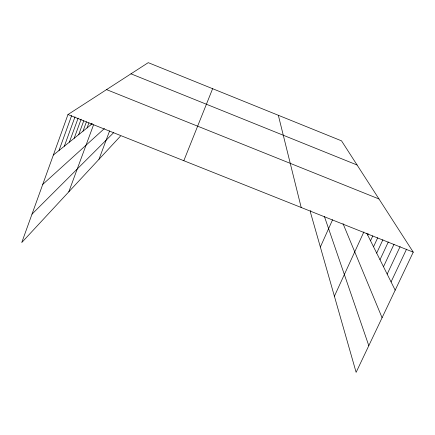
<?xml version="1.0" encoding="UTF-8"?>
<svg xmlns="http://www.w3.org/2000/svg" width="435" height="435" viewBox="0 0 435 435"><rect width="100%" height="100%" fill="white"/><g stroke="black" fill="none" stroke-linecap="round" stroke-linejoin="round"><path stroke-width="0.65" d="M310.829 210.535L310.291 211.758L356.124 372.344L413.25 252.153L341.524 140.842L148.253 62.656L67.974 114.546L21.75 242.545L120.484 136.117M58.997 150.499L71.65 115.574M64.336 146.209L75.005 116.841M69.377 142.147L78.126 118.13M74.151 138.303L81.138 119.185M78.681 134.66L83.776 120.745M82.982 131.196L86.44 121.773M87.071 127.906L88.941 122.817M90.958 124.774L91.426 123.507M68.806 191.824L93.53 124.878M98.968 159.313L109.625 130.843M183.82 160.716L212.628 88.697M320.361 247.036L332.596 219.713M334.401 296.224L363.872 231.926M367.673 235.036L368.238 233.812M370.533 240.767L372.806 235.846M373.534 246.775L377.743 237.684M376.683 253.094L382.914 239.69M380 259.738L388.297 241.963M383.491 266.737L394.007 244.296M387.177 274.115L400.129 246.601M391.065 281.918L406.567 249.146M32.005 214.15L113.714 132.599M42.744 184.407L104.427 128.532M53.347 155.05L92.35 123.654M67.974 114.546L413.25 252.153M106.553 89.61L378.977 198.969M130.973 73.825L357.091 165.006M366.765 233.214L395.181 290.167M343.019 223.633L382.082 317.729M324.374 216.385L368.804 345.667M278.335 115.28L301.194 207.495"/></g></svg>
